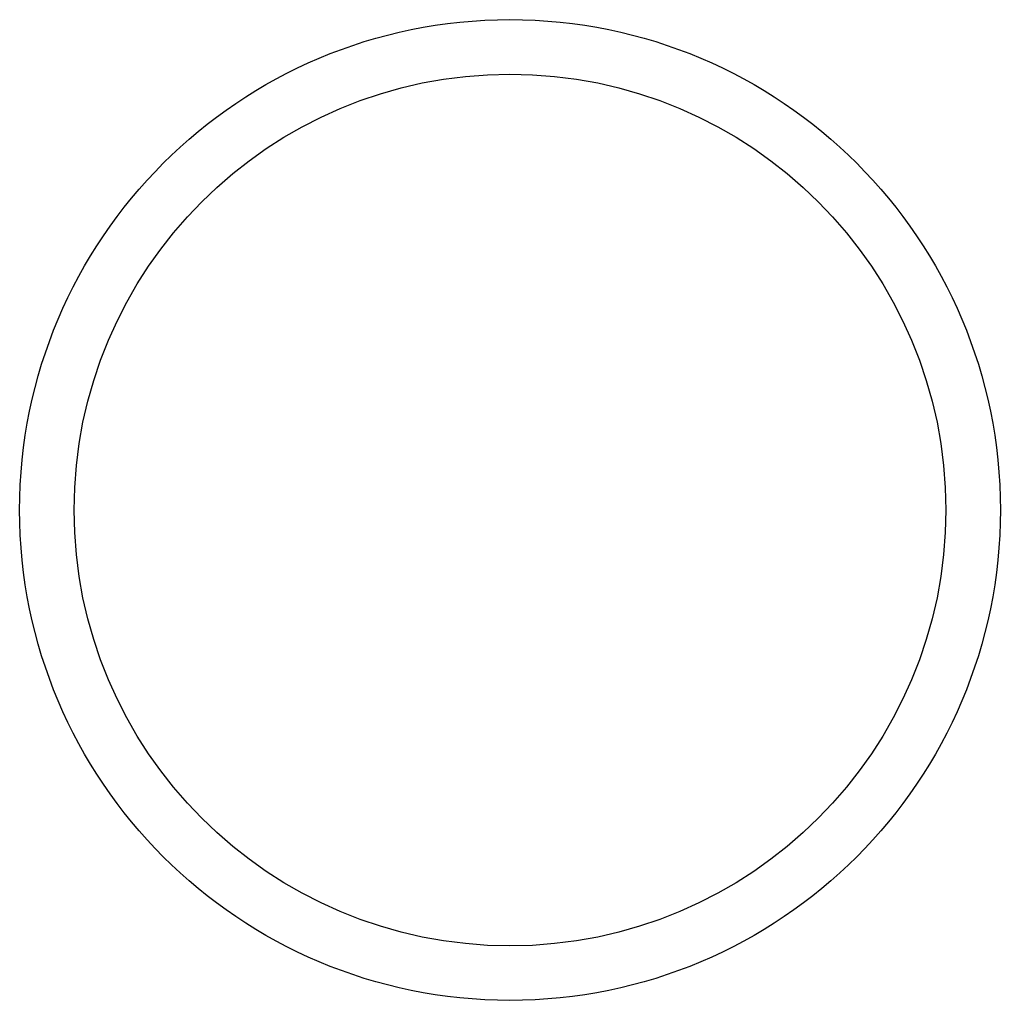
# Model space of a CAD drawing. Extents: x 2275 to 2320, y 1299.8 to 1344.8.
import ezdxf

# ---------------------------------------------------------------- set-up
doc = ezdxf.new("R2010")
doc.units = 0
doc.layers.get('0').update_dxf_attribs({"linetype": 'CONTINUOUS'})

msp = doc.modelspace()

# ---------------------------------------------------------------- linework, layer by layer
for radius in [22.5, 22.5, 20]:
    msp.add_circle((2297.518, 1322.34), radius)

doc.saveas('drawing.dxf')
